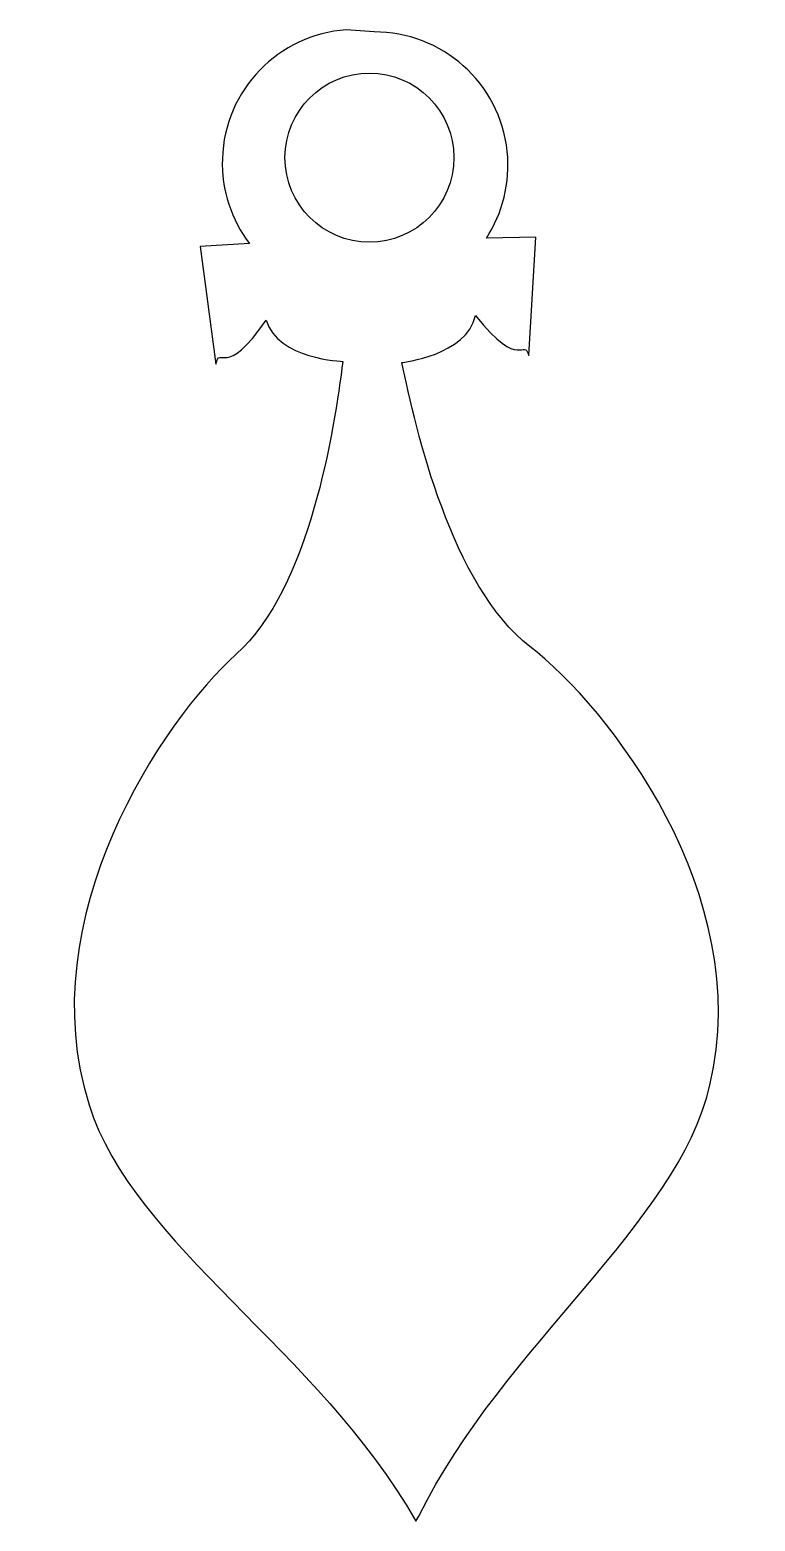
# Model space of a CAD drawing. Header units: centimetres. Extents: x -4.9 to 4.8, y -9.9 to 9.9.
import ezdxf

# ---------------------------------------------------------------- set-up
doc = ezdxf.new("R2010")
doc.units = ezdxf.units.CM
doc.header["$MEASUREMENT"] = 0
doc.layers.add('Camada 1', color=7, linetype='Continuous')

msp = doc.modelspace()

# ---------------------------------------------------------------- linework, layer by layer
at = {"layer": 'Camada 1'}
for points, knots in [([(0.25923, -9.90882), (-1.04186, -7.63195), (-3.49479, -6.24307), (-4.08534, -4.37712), (-4.08534, -4.37712), (-4.87277, -1.88938), (-3.10593, 0.73571), (-2.128, 1.61302), (-2.128, 1.61302), (-1.14994, 2.4904), (-0.82538, 4.59813), (-0.71102, 5.50221), (-0.71102, 5.50221), (-0.71102, 5.50221), (-1.57459, 5.52888), (-1.7312, 6.05238), (-1.7312, 6.05238), (-2.27476, 5.24805), (-2.34641, 5.72565), (-2.39763, 5.46797), (-2.39763, 5.46797), (-2.39763, 5.46797), (-2.60853, 7.03031), (-2.60853, 7.03031), (-2.60853, 7.03031), (-2.60853, 7.03031), (-1.95154, 7.06804), (-1.95154, 7.06804), (-1.95154, 7.06804), (-2.1898, 7.38022), (-2.32632, 7.77331), (-2.31317, 8.19654), (-2.31317, 8.19654), (-2.28474, 9.11457), (-1.56246, 9.84783), (-0.66507, 9.90882), (-0.66507, 9.90882), (-0.66507, 9.90882), (-0.29587, 9.88011), (-0.29587, 9.88011), (-0.29587, 9.88011), (0.60361, 9.88551), (1.37804, 9.20757), (1.47411, 8.29414), (1.47411, 8.29414), (1.51845, 7.87306), (1.41132, 7.47092), (1.19677, 7.14196), (1.19677, 7.14196), (1.19677, 7.14196), (1.85476, 7.15289), (1.85476, 7.15289), (1.85476, 7.15289), (1.85476, 7.15289), (1.75975, 5.57923), (1.75975, 5.57923), (1.75975, 5.57923), (1.68961, 5.83238), (1.65341, 5.35082), (1.05196, 6.11284), (1.05196, 6.11284), (0.93446, 5.57923), (0.0752, 5.48893), (0.0752, 5.48893), (0.0752, 5.48893), (0.25599, 4.59572), (0.7352, 2.51771), (1.77531, 1.71491), (1.77531, 1.71491), (2.81523, 0.91211), (4.77108, -1.57537), (4.16934, -4.11447), (4.16934, -4.11447), (3.72516, -5.98931), (1.44688, -7.53614), (0.29857, -9.84185), (0.29857, -9.84185), (0.29857, -9.84185), (0.25923, -9.90882), (0.25923, -9.90882)], [0, 0, 0, 0, 0.04761905, 0.04761905, 0.04761905, 0.04761905, 0.0952381, 0.0952381, 0.0952381, 0.0952381, 0.14285714, 0.14285714, 0.14285714, 0.14285714, 0.19047619, 0.19047619, 0.19047619, 0.19047619, 0.23809524, 0.23809524, 0.23809524, 0.23809524, 0.28571429, 0.28571429, 0.28571429, 0.28571429, 0.33333333, 0.33333333, 0.33333333, 0.33333333, 0.38095238, 0.38095238, 0.38095238, 0.38095238, 0.42857143, 0.42857143, 0.42857143, 0.42857143, 0.47619048, 0.47619048, 0.47619048, 0.47619048, 0.52380952, 0.52380952, 0.52380952, 0.52380952, 0.57142857, 0.57142857, 0.57142857, 0.57142857, 0.61904762, 0.61904762, 0.61904762, 0.61904762, 0.66666667, 0.66666667, 0.66666667, 0.66666667, 0.71428571, 0.71428571, 0.71428571, 0.71428571, 0.76190476, 0.76190476, 0.76190476, 0.76190476, 0.80952381, 0.80952381, 0.80952381, 0.80952381, 0.85714286, 0.85714286, 0.85714286, 0.85714286, 0.9047619, 0.9047619, 0.9047619, 0.9047619, 1, 1, 1, 1]), ([(-0.35749, 7.0872), (0.26285, 7.0872), (0.76572, 7.59007), (0.76572, 8.21041), (0.76572, 8.21041), (0.76572, 8.83075), (0.26285, 9.33362), (-0.35749, 9.33362), (-0.35749, 9.33362), (-0.97781, 9.33362), (-1.4807, 8.83075), (-1.4807, 8.21041), (-1.4807, 8.21041), (-1.4807, 7.59007), (-0.97781, 7.0872), (-0.35749, 7.0872)], [0, 0, 0, 0, 0.2, 0.2, 0.2, 0.2, 0.4, 0.4, 0.4, 0.4, 0.6, 0.6, 0.6, 0.6, 1, 1, 1, 1])]:
    msp.add_open_spline(points, degree=3, knots=knots, dxfattribs=at)

doc.saveas('drawing.dxf')
